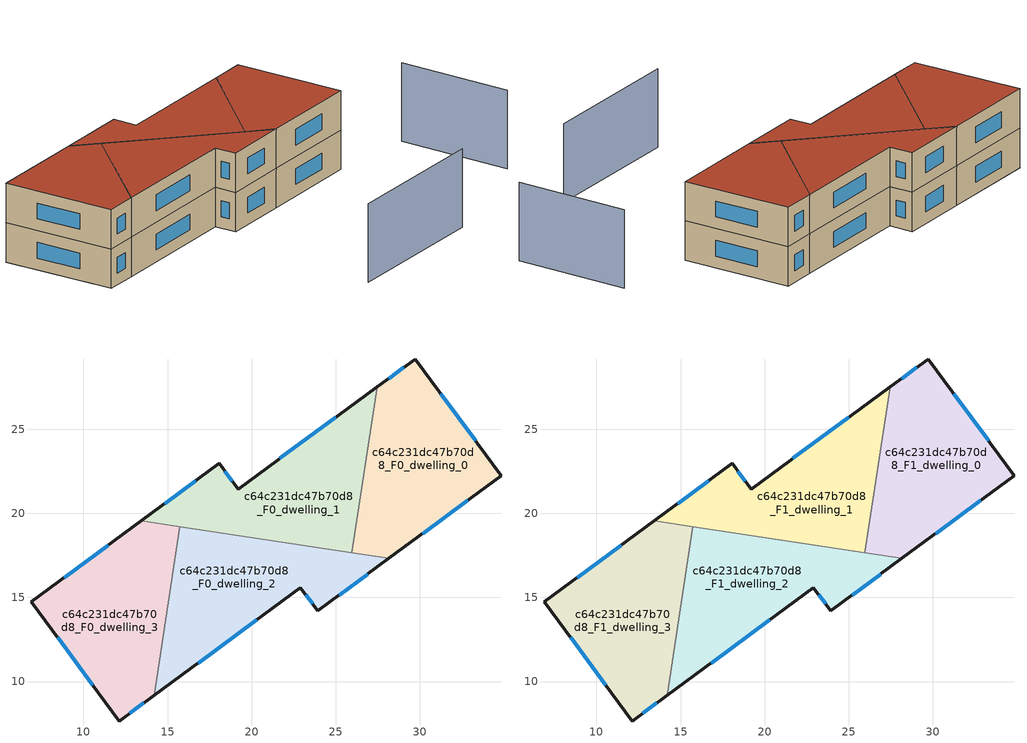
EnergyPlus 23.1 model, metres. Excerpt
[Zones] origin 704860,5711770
c64c231dc47b70d8_F0_dwelling_0
 floor ground (EU_floor_Construction): 29.71,29.17 34.84,22.24 28.15,17.32 25.96,17.65 27.46,27.51 z0
 wall outside (EU_wall_Construction): 28.15,17.32 34.84,22.24 29.71,29.17 27.46,27.51 z0:3
 wall to c64c231dc47b70d8_F0_dwelling_1 (EU_wall_Construction): 27.46,27.51 25.96,17.65 z0:3
 wall to c64c231dc47b70d8_F0_dwelling_2 (EU_wall_Construction): 25.96,17.65 28.15,17.32 z0:3
 window (EU_Window_Construction): 30.15,18.79 32.84,20.76 / 29.03,28.67 28.13,28.01 / 33.3,24.31 31.24,27.09 z0.9:2.1
c64c231dc47b70d8_F0_dwelling_1
 floor ground (EU_floor_Construction): 27.46,27.51 25.96,17.65 13.44,19.55 18.06,22.96 19.19,21.44 z0
 wall outside (EU_wall_Construction): 27.46,27.51 19.19,21.44 18.06,22.96 13.44,19.55 z0:3
 wall to c64c231dc47b70d8_F0_dwelling_3 (EU_wall_Construction): 13.44,19.55 15.73,19.2 z0:3
 wall to c64c231dc47b70d8_F0_dwelling_2 (EU_wall_Construction): 15.73,19.21 25.96,17.65 z0:3
 window (EU_Window_Construction): 16.68,21.94 14.82,20.57 / 18.85,21.89 18.4,22.5 / 24.98,25.69 21.66,23.26 z0.9:2.1
c64c231dc47b70d8_F0_dwelling_2
 floor ground (EU_floor_Construction): 28.15,17.32 23.92,14.2 22.9,15.58 14.21,9.18 15.73,19.2 z0
 wall outside (EU_wall_Construction): 14.21,9.18 22.9,15.58 23.92,14.2 28.15,17.32 z0:3
 wall to c64c231dc47b70d8_F0_dwelling_3 (EU_wall_Construction): 15.73,19.21 14.21,9.18 z0:3
 window (EU_Window_Construction): 23.2,15.17 23.61,14.61 / 16.81,11.1 20.3,13.67 / 25.19,15.13 26.89,16.38 z0.9:2.1
c64c231dc47b70d8_F0_dwelling_3
 floor ground (EU_floor_Construction): 15.73,19.2 14.21,9.18 12.13,7.65 6.89,14.74 13.44,19.55 z0
 wall outside (EU_wall_Construction): 13.44,19.55 6.89,14.74 12.13,7.65 14.21,9.18 z0:3
 window (EU_Window_Construction): 12.75,8.11 13.59,8.73 / 8.46,12.62 10.56,9.77 / 11.48,18.11 8.85,16.18 z0.9:2.1
c64c231dc47b70d8_F1_dwelling_0
 floor to c64c231dc47b70d8_F0_dwelling_0 (EU_floor_Construction): 29.71,29.17 34.84,22.24 28.15,17.32 25.96,17.65 27.46,27.51 z3
 wall outside (EU_wall_Construction): 28.15,17.32 34.84,22.24 29.71,29.17 27.46,27.51 z3:6
 wall to c64c231dc47b70d8_F1_dwelling_1 (EU_wall_Construction): 27.46,27.51 25.96,17.65 z3:6
 wall to c64c231dc47b70d8_F1_dwelling_2 (EU_wall_Construction): 25.96,17.65 28.15,17.32 z3:6
 window (EU_Window_Construction): 30.15,18.79 32.84,20.76 / 29.03,28.67 28.13,28.01 / 33.3,24.31 31.24,27.09 z3.9:5.1
 roof outside (EU_roof_Construction): 34.84,22.24 29.71,29.17 27.46,27.51 25.96,17.65 28.15,17.32 z6
c64c231dc47b70d8_F1_dwelling_1
 floor to c64c231dc47b70d8_F0_dwelling_1 (EU_floor_Construction): 27.46,27.51 25.96,17.65 13.44,19.55 18.06,22.96 19.19,21.44 z3
 wall outside (EU_wall_Construction): 27.46,27.51 19.19,21.44 18.06,22.96 13.44,19.55 z3:6
 wall to c64c231dc47b70d8_F1_dwelling_3 (EU_wall_Construction): 13.44,19.55 15.73,19.2 z3:6
 wall to c64c231dc47b70d8_F1_dwelling_2 (EU_wall_Construction): 15.73,19.21 25.96,17.65 z3:6
 window (EU_Window_Construction): 16.68,21.94 14.82,20.57 / 18.85,21.89 18.4,22.5 / 24.98,25.69 21.66,23.26 z3.9:5.1
 roof outside (EU_roof_Construction): 25.96,17.65 27.46,27.51 19.19,21.44 18.06,22.96 13.44,19.55 z6
c64c231dc47b70d8_F1_dwelling_2
 floor to c64c231dc47b70d8_F0_dwelling_2 (EU_floor_Construction): 28.15,17.32 23.92,14.2 22.9,15.58 14.21,9.18 15.73,19.2 z3
 wall outside (EU_wall_Construction): 14.21,9.18 22.9,15.58 23.92,14.2 28.15,17.32 z3:6
 wall to c64c231dc47b70d8_F1_dwelling_3 (EU_wall_Construction): 15.73,19.21 14.21,9.18 z3:6
 window (EU_Window_Construction): 23.2,15.17 23.61,14.61 / 16.81,11.1 20.3,13.67 / 25.19,15.13 26.89,16.38 z3.9:5.1
 roof outside (EU_roof_Construction): 23.92,14.2 28.15,17.32 15.73,19.2 14.21,9.18 22.9,15.58 z6
c64c231dc47b70d8_F1_dwelling_3
 floor to c64c231dc47b70d8_F0_dwelling_3 (EU_floor_Construction): 15.73,19.2 14.21,9.18 12.13,7.65 6.89,14.74 13.44,19.55 z3
 wall outside (EU_wall_Construction): 13.44,19.55 6.89,14.74 12.13,7.65 14.21,9.18 z3:6
 window (EU_Window_Construction): 12.75,8.11 13.59,8.73 / 8.46,12.62 10.56,9.77 / 11.48,18.11 8.85,16.18 z3.9:5.1
 roof outside (EU_roof_Construction): 14.21,9.18 15.73,19.2 13.44,19.55 6.89,14.74 12.13,7.65 z6
shading: 29.45,2.36 39.15,9.39 / 45.81,18.24 40.66,25.52 z0:6
[Building]
EU S2 Campaign: North Axis=0; Terrain=City; Solar Distribution=FullExterior
[Site:Location]
London: Latitude=51.5; Longitude=-0.5; Time Zone=0; Elevation=25
[SizingPeriod:WeatherFileDays]
AnnualSizingPeriod: Begin Month=1; Begin Day of Month=1; End Month=12; End Day of Month=31; Day of Week for Start Day=Monday; Use Weather File Daylight Saving Period=No; Use Weather File Rain and Snow Indicators=No
[MATERIAL]
EU_InternalMass_Material: Roughness=MediumRough; Thickness=0.1; Conductivity=1; Density=1800; Specific Heat=900; Thermal Absorptance=0.9; Solar Absorptance=0.7; Visible Absorptance=0.7
[MATERIAL:NOMASS] Roughness=MediumRough; Thermal Absorptance=0.9; Solar Absorptance=0.7; Visible Absorptance=0.7
Name | Thermal Resistance
EU_wall_NoMass | 1.04674
EU_roof_NoMass | 4.32442
EU_floor_NoMass | 2.04616
[WINDOWMATERIAL:SIMPLEGLAZINGSYSTEM]
EU_Window_SimpleGlazing: UFactor=4.25843; Solar Heat Gain Coefficient=0.85; Visible Transmittance=0.85
[CONSTRUCTION]
EU_wall_Construction: EU_wall_NoMass
EU_roof_Construction: EU_roof_NoMass
EU_floor_Construction: EU_floor_NoMass
EU_Window_Construction: EU_Window_SimpleGlazing
EU_InternalMass_Construction: EU_InternalMass_Material
[ZONE] Type=1; Multiplier=1; Ceiling Height=autocalculate; Floor Area=autocalculate; Part of Total Floor Area=Yes
Name | Volume
c64c231dc47b70d8_F0_dwelling_0; c64c231dc47b70d8_F1_dwelling_0; c64c231dc47b70d8_F0_dwelling_2; c64c231dc47b70d8_F1_dwelling_2 | 176.758
c64c231dc47b70d8_F0_dwelling_1; c64c231dc47b70d8_F1_dwelling_1 | 176.769
c64c231dc47b70d8_F0_dwelling_3; c64c231dc47b70d8_F1_dwelling_3 | 176.767
[INTERNALMASS] Construction=EU_InternalMass_Construction
Name | Zone or ZoneList | Surface Area
c64c231dc47b70d8_F0_dwelling_0_EU_InternalMass | c64c231dc47b70d8_F0_dwelling_0 | 58.9198
c64c231dc47b70d8_F0_dwelling_1_EU_InternalMass | c64c231dc47b70d8_F0_dwelling_1 | 58.922
c64c231dc47b70d8_F0_dwelling_2_EU_InternalMass | c64c231dc47b70d8_F0_dwelling_2 | 58.9185
c64c231dc47b70d8_F0_dwelling_3_EU_InternalMass | c64c231dc47b70d8_F0_dwelling_3 | 58.9216
c64c231dc47b70d8_F1_dwelling_0_EU_InternalMass | c64c231dc47b70d8_F1_dwelling_0 | 58.9198
c64c231dc47b70d8_F1_dwelling_1_EU_InternalMass | c64c231dc47b70d8_F1_dwelling_1 | 58.922
c64c231dc47b70d8_F1_dwelling_2_EU_InternalMass | c64c231dc47b70d8_F1_dwelling_2 | 58.9185
c64c231dc47b70d8_F1_dwelling_3_EU_InternalMass | c64c231dc47b70d8_F1_dwelling_3 | 58.9216
[OTHEREQUIPMENT] Fuel Type=Electricity; Design Level Calculation Method=Watts/Area; Power per Zone Floor Area=1; Fraction Latent=0; Fraction Radiant=0; Fraction Lost=0; Carbon Dioxide Generation Rate=0; EndUse Subcategory=EU_Step8_InternalGains
Name | Zone or ZoneList or Space or SpaceList | Schedule
EU_Step8_InternalGain_c64c231dc47b70d8_F0_dwelling_0_f000 | c64c231dc47b70d8_F0_dwelling_0 | EU_Step8_GainSchedule_c64c231dc47b70d8_F0_dwelling_0_f000
EU_Step8_InternalGain_c64c231dc47b70d8_F0_dwelling_1_f000 | c64c231dc47b70d8_F0_dwelling_1 | EU_Step8_GainSchedule_c64c231dc47b70d8_F0_dwelling_1_f000
EU_Step8_InternalGain_c64c231dc47b70d8_F0_dwelling_2_f000 | c64c231dc47b70d8_F0_dwelling_2 | EU_Step8_GainSchedule_c64c231dc47b70d8_F0_dwelling_2_f000
EU_Step8_InternalGain_c64c231dc47b70d8_F0_dwelling_3_f000 | c64c231dc47b70d8_F0_dwelling_3 | EU_Step8_GainSchedule_c64c231dc47b70d8_F0_dwelling_3_f000
EU_Step8_InternalGain_c64c231dc47b70d8_F1_dwelling_0_f000 | c64c231dc47b70d8_F1_dwelling_0 | EU_Step8_GainSchedule_c64c231dc47b70d8_F1_dwelling_0_f000
EU_Step8_InternalGain_c64c231dc47b70d8_F1_dwelling_1_f000 | c64c231dc47b70d8_F1_dwelling_1 | EU_Step8_GainSchedule_c64c231dc47b70d8_F1_dwelling_1_f000
EU_Step8_InternalGain_c64c231dc47b70d8_F1_dwelling_2_f000 | c64c231dc47b70d8_F1_dwelling_2 | EU_Step8_GainSchedule_c64c231dc47b70d8_F1_dwelling_2_f000
EU_Step8_InternalGain_c64c231dc47b70d8_F1_dwelling_3_f000 | c64c231dc47b70d8_F1_dwelling_3 | EU_Step8_GainSchedule_c64c231dc47b70d8_F1_dwelling_3_f000
[ZONEVENTILATION:DESIGNFLOWRATE] Schedule=EU_AlwaysOn; Design Flow Rate Calculation Method=AirChanges/Hour; Air Changes per Hour=0.488719; Ventilation Type=Natural; Fan Pressure Rise=0; Fan Total Efficiency=1; Constant Term Coefficient=1; Temperature Term Coefficient=0; Velocity Term Coefficient=0; Velocity Squared Term Coefficient=0; Minimum Indoor Temperature=-100; Maximum Indoor Temperature=100; Delta Temperature=-100; Minimum Outdoor Temperature=-100; Maximum Outdoor Temperature=100; Maximum Wind Speed=40
Name | Zone or ZoneList or Space or SpaceList
EU_ConstantAir_c64c231dc47b70d8_F0_dwelling_0 | c64c231dc47b70d8_F0_dwelling_0
EU_ConstantAir_c64c231dc47b70d8_F0_dwelling_1 | c64c231dc47b70d8_F0_dwelling_1
EU_ConstantAir_c64c231dc47b70d8_F0_dwelling_2 | c64c231dc47b70d8_F0_dwelling_2
EU_ConstantAir_c64c231dc47b70d8_F0_dwelling_3 | c64c231dc47b70d8_F0_dwelling_3
EU_ConstantAir_c64c231dc47b70d8_F1_dwelling_0 | c64c231dc47b70d8_F1_dwelling_0
EU_ConstantAir_c64c231dc47b70d8_F1_dwelling_1 | c64c231dc47b70d8_F1_dwelling_1
EU_ConstantAir_c64c231dc47b70d8_F1_dwelling_2 | c64c231dc47b70d8_F1_dwelling_2
EU_ConstantAir_c64c231dc47b70d8_F1_dwelling_3 | c64c231dc47b70d8_F1_dwelling_3
[HVACTEMPLATE:THERMOSTAT] Constant Heating Setpoint=20; Constant Cooling Setpoint=50
EU_HeatOnly_c64c231dc47b70d8_F0_dwelling_0; EU_HeatOnly_c64c231dc47b70d8_F0_dwelling_1; EU_HeatOnly_c64c231dc47b70d8_F0_dwelling_2; EU_HeatOnly_c64c231dc47b70d8_F0_dwelling_3; EU_HeatOnly_c64c231dc47b70d8_F1_dwelling_0; EU_HeatOnly_c64c231dc47b70d8_F1_dwelling_1; EU_HeatOnly_c64c231dc47b70d8_F1_dwelling_2; EU_HeatOnly_c64c231dc47b70d8_F1_dwelling_3
[HVACTEMPLATE:ZONE:IDEALLOADSAIRSYSTEM] System Availability Schedule=EU_AlwaysOn; Maximum Heating Supply Air Temperature=50; Minimum Cooling Supply Air Temperature=13; Maximum Heating Supply Air Humidity Ratio=0.0156; Minimum Cooling Supply Air Humidity Ratio=0.0077; Heating Limit=NoLimit; Cooling Limit=NoLimit; Heating Availability Schedule=EU_AlwaysOn; Cooling Availability Schedule=EU_CoolingOff; Dehumidification Control Type=ConstantSensibleHeatRatio; Cooling Sensible Heat Ratio=0.7; Dehumidification Setpoint=60; Humidification Control Type=None; Humidification Setpoint=30; Outdoor Air Method=None; Outdoor Air Flow Rate per Person=0.00944; Outdoor Air Flow Rate per Zone Floor Area=0; Outdoor Air Flow Rate per Zone=0; Demand Controlled Ventilation Type=None; Outdoor Air Economizer Type=NoEconomizer; Heat Recovery Type=None; Sensible Heat Recovery Effectiveness=0.7; Latent Heat Recovery Effectiveness=0.65
Name | Template Thermostat
c64c231dc47b70d8_F0_dwelling_0 | EU_HeatOnly_c64c231dc47b70d8_F0_dwelling_0
c64c231dc47b70d8_F0_dwelling_1 | EU_HeatOnly_c64c231dc47b70d8_F0_dwelling_1
c64c231dc47b70d8_F0_dwelling_2 | EU_HeatOnly_c64c231dc47b70d8_F0_dwelling_2
c64c231dc47b70d8_F0_dwelling_3 | EU_HeatOnly_c64c231dc47b70d8_F0_dwelling_3
c64c231dc47b70d8_F1_dwelling_0 | EU_HeatOnly_c64c231dc47b70d8_F1_dwelling_0
c64c231dc47b70d8_F1_dwelling_1 | EU_HeatOnly_c64c231dc47b70d8_F1_dwelling_1
c64c231dc47b70d8_F1_dwelling_2 | EU_HeatOnly_c64c231dc47b70d8_F1_dwelling_2
c64c231dc47b70d8_F1_dwelling_3 | EU_HeatOnly_c64c231dc47b70d8_F1_dwelling_3
[SIZING:ZONE] Zone Cooling Design Supply Air Temperature Input Method=SupplyAirTemperature; Zone Cooling Design Supply Air Temperature=13; Zone Heating Design Supply Air Temperature Input Method=SupplyAirTemperature; Zone Heating Design Supply Air Temperature=50; Zone Cooling Design Supply Air Humidity Ratio=0.008; Zone Heating Design Supply Air Humidity Ratio=0.008; Cooling Design Air Flow Method=DesignDay; Cooling Design Air Flow Rate=0; Cooling Minimum Air Flow per Zone Floor Area=0.000762; Cooling Minimum Air Flow=0; Cooling Minimum Air Flow Fraction=0.2; Heating Design Air Flow Method=DesignDay; Heating Design Air Flow Rate=0; Heating Maximum Air Flow per Zone Floor Area=0.002032; Heating Maximum Air Flow=0.141576; Heating Maximum Air Flow Fraction=0.3; Account for Dedicated Outdoor Air System=No; Dedicated Outdoor Air System Control Strategy=NeutralSupplyAir; Dedicated Outdoor Air Low Setpoint Temperature for Design=autosize; Dedicated Outdoor Air High Setpoint Temperature for Design=autosize; Zone Load Sizing Method=Sensible Load Only No Latent Load; Zone Latent Cooling Design Supply Air Humidity Ratio Input Method=HumidityRatioDifference; Zone Cooling Design Supply Air Humidity Ratio Difference=0.005; Zone Latent Heating Design Supply Air Humidity Ratio Input Method=HumidityRatioDifference; Zone Humidification Design Supply Air Humidity Ratio Difference=0.005
c64c231dc47b70d8_F0_dwelling_0; c64c231dc47b70d8_F0_dwelling_1; c64c231dc47b70d8_F0_dwelling_2; c64c231dc47b70d8_F0_dwelling_3; c64c231dc47b70d8_F1_dwelling_0; c64c231dc47b70d8_F1_dwelling_1; c64c231dc47b70d8_F1_dwelling_2; c64c231dc47b70d8_F1_dwelling_3
[SCHEDULE:CONSTANT]
Name | Hourly Value
EU_AlwaysOn | 1
EU_CoolingOff | 0
[SCHEDULE:FILE] Column Number=1; Rows to Skip at Top=0; Number of Hours of Data=8760; Column Separator=Comma; Interpolate to Timestep=No; Minutes per Item=60; Adjust Schedule for Daylight Savings=Yes
Name | File
EU_Step8_GainSchedule_c64c231dc47b70d8_F0_dwelling_0_f000 | ../../schedules/c64c231dc47b70d8/c64c231dc47b70d8_F0_dwelling_0_f000_gain.csv
EU_Step8_GainSchedule_c64c231dc47b70d8_F0_dwelling_1_f000 | ../../schedules/c64c231dc47b70d8/c64c231dc47b70d8_F0_dwelling_1_f000_gain.csv
EU_Step8_GainSchedule_c64c231dc47b70d8_F0_dwelling_2_f000 | ../../schedules/c64c231dc47b70d8/c64c231dc47b70d8_F0_dwelling_2_f000_gain.csv
EU_Step8_GainSchedule_c64c231dc47b70d8_F0_dwelling_3_f000 | ../../schedules/c64c231dc47b70d8/c64c231dc47b70d8_F0_dwelling_3_f000_gain.csv
EU_Step8_GainSchedule_c64c231dc47b70d8_F1_dwelling_0_f000 | ../../schedules/c64c231dc47b70d8/c64c231dc47b70d8_F1_dwelling_0_f000_gain.csv
EU_Step8_GainSchedule_c64c231dc47b70d8_F1_dwelling_1_f000 | ../../schedules/c64c231dc47b70d8/c64c231dc47b70d8_F1_dwelling_1_f000_gain.csv
EU_Step8_GainSchedule_c64c231dc47b70d8_F1_dwelling_2_f000 | ../../schedules/c64c231dc47b70d8/c64c231dc47b70d8_F1_dwelling_2_f000_gain.csv
EU_Step8_GainSchedule_c64c231dc47b70d8_F1_dwelling_3_f000 | ../../schedules/c64c231dc47b70d8/c64c231dc47b70d8_F1_dwelling_3_f000_gain.csv
